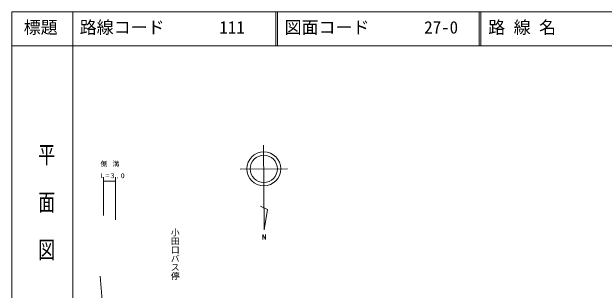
# Model space of a CAD drawing. Units: millimetres, scale not verified. Extents: x 39824 to 677002, y 19912 to 378325.
# Drawn here: x 39824 to 213596, y 296666 to 378325 of the extents above; entities that cross this region are included whole.
import ezdxf
from ezdxf.enums import TextEntityAlignment as Align

# ---------------------------------------------------------------- set-up
doc = ezdxf.new("R2010")
doc.units = ezdxf.units.MM
doc.header["$LTSCALE"] = 995.591
doc.layers.add('S-SUV', color=7, linetype='Continuous', lineweight=13)
doc.styles.add('@ＭＳ ゴシック', font='')
doc.styles.add('ＭＳ ゴシック', font='')
doc.styles.get('@ＭＳ ゴシック').set_extended_font_data('@MS Gothic')
doc.styles.get('ＭＳ ゴシック').set_extended_font_data('MS Gothic')

msp = doc.modelspace()

# ---------------------------------------------------------------- linework, layer by layer
at = {"layer": 'S-SUV'}
for p, q in [((39823.7, 378324.7), (39823.7, 19911.8)), ((677002.1, 378324.7), (39823.7, 378324.7)), ((57744.3, 378324.7), (57744.3, 368368.8)), ((117230.9, 378324.7), (117230.9, 368368.8)), ((117728.7, 378324.7), (117728.7, 368368.8)), ((176966.4, 378324.7), (176966.4, 368368.8)), ((177464.2, 378324.7), (177464.2, 368368.8)), ((39823.7, 368368.8), (677002.1, 368368.8)), ((57744.3, 368368.8), (57744.3, 19911.8)), ((113834.4, 314331.3), (113690.5, 339220.7)), ((106761.8, 332211.4), (120699.8, 332291.9)), ((66679, 329816.5), (66679, 318554.6)), ((66679, 328669.5), (70224.5, 328669.5)), ((70224.5, 329816.5), (70224.5, 317303.2)), ((114795.4, 320310.5), (112798.5, 321294.6)), ((113834.4, 314331.3), (114795.4, 320310.5)), ((114285.1, 311501.9), (113478.9, 313038.1)), ((113478.9, 313038.1), (113495.9, 311495.7)), ((114276.2, 313038.3), (114285.1, 311501.9)), ((65778.7, 300727.5), (69167.3, 255745.5))]:
    msp.add_line(p, q, dxfattribs=at)
for radius in [4978, 3982.4]:
    msp.add_circle((113730.8, 332251.6), radius, dxfattribs=at)

# ---------------------------------------------------------------- texts
at = {"layer": 'S-SUV', "style": 'ＭＳ ゴシック'}
for s, p in [('標題', (43308.2, 370857.8)), ('路線コード', (59735.5, 370857.8)), ('111', (100696.1, 370857.8)), ('図面コード', (119848.9, 370857.8)), ('27-0', (160808.9, 370857.8)), ('路 線 名', (179584.3, 370857.8))]:
    msp.add_text(s, height=3650, dxfattribs=at).set_placement(p, align=Align.BOTTOM_LEFT)
at = {"layer": 'S-SUV', "style": '@ＭＳ ゴシック', "width": 1.4}
msp.add_text('平  面  図', height=3650, rotation=270, dxfattribs=at).set_placement((47068.6, 339969.3), align=Align.BOTTOM_LEFT)
at = {"layer": 'S-SUV', "style": '@ＭＳ ゴシック'}
msp.add_text('小田口バス停', height=1825, rotation=270, dxfattribs=at).set_placement((86238.1, 314895.2), align=Align.BOTTOM_LEFT)
at = {"layer": 'S-SUV', "char_height": 1460, "attachment_point": 7, "style": 'ＭＳ ゴシック'}
for s, insert in [('\\T1.7;側溝', (65844.8, 332840.6)), ('\\T1.3;L=3.0', (65844.8, 329503.7))]:
    msp.add_mtext(s, dxfattribs=dict(at, insert=insert))

doc.saveas('drawing.dxf')
